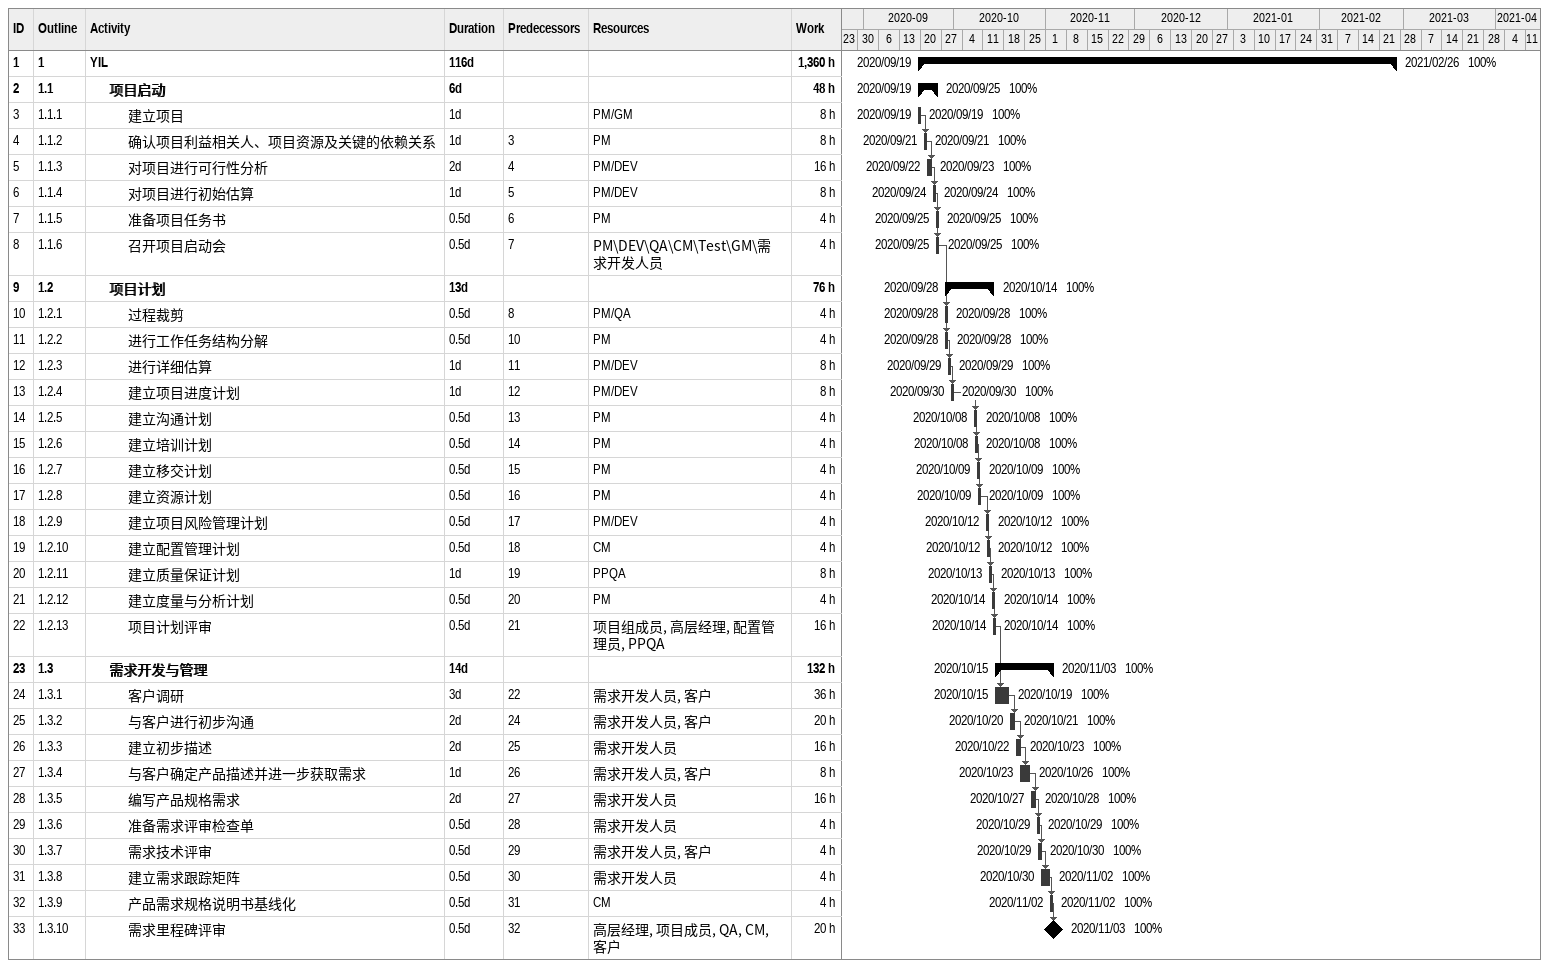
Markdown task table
| ID | WBS | Task | Duration | Start | Finish | Predecessors | Resources | % complete | Work (h) |
|---|---|---|---|---|---|---|---|---|---|
| 1 | 1 | **YIL** | 116d | 2020-09-19 | 2021-02-26 |  |  | 100 | 1360 |
| 2 | 1.1 | **项目启动** | 6d | 2020-09-19 | 2020-09-25 |  |  | 100 | 48 |
| 3 | 1.1.1 | 建立项目 | 1d | 2020-09-19 | 2020-09-19 |  | PM/GM | 100 | 8 |
| 4 | 1.1.2 | 确认项目利益相关人、项目资源及关键的依赖关系 | 1d | 2020-09-21 | 2020-09-21 | 3 | PM | 100 | 8 |
| 5 | 1.1.3 | 对项目进行可行性分析 | 2d | 2020-09-22 | 2020-09-23 | 4 | PM/DEV | 100 | 16 |
| 6 | 1.1.4 | 对项目进行初始估算 | 1d | 2020-09-24 | 2020-09-24 | 5 | PM/DEV | 100 | 8 |
| 7 | 1.1.5 | 准备项目任务书 | 0.5d | 2020-09-25 | 2020-09-25 | 6 | PM | 100 | 4 |
| 8 | 1.1.6 | 召开项目启动会 | 0.5d | 2020-09-25 | 2020-09-25 | 7 | PM\DEV\QA\CM\Test\GM\需求开发人员 | 100 | 4 |
| 9 | 1.2 | **项目计划** | 13d | 2020-09-28 | 2020-10-14 |  |  | 100 | 76 |
| 10 | 1.2.1 | 过程裁剪 | 0.5d | 2020-09-28 | 2020-09-28 | 8 | PM/QA | 100 | 4 |
| 11 | 1.2.2 | 进行工作任务结构分解 | 0.5d | 2020-09-28 | 2020-09-28 | 10 | PM | 100 | 4 |
| 12 | 1.2.3 | 进行详细估算 | 1d | 2020-09-29 | 2020-09-29 | 11 | PM/DEV | 100 | 8 |
| 13 | 1.2.4 | 建立项目进度计划 | 1d | 2020-09-30 | 2020-09-30 | 12 | PM/DEV | 100 | 8 |
| 14 | 1.2.5 | 建立沟通计划 | 0.5d | 2020-10-08 | 2020-10-08 | 13 | PM | 100 | 4 |
| 15 | 1.2.6 | 建立培训计划 | 0.5d | 2020-10-08 | 2020-10-08 | 14 | PM | 100 | 4 |
| 16 | 1.2.7 | 建立移交计划 | 0.5d | 2020-10-09 | 2020-10-09 | 15 | PM | 100 | 4 |
| 17 | 1.2.8 | 建立资源计划 | 0.5d | 2020-10-09 | 2020-10-09 | 16 | PM | 100 | 4 |
| 18 | 1.2.9 | 建立项目风险管理计划 | 0.5d | 2020-10-12 | 2020-10-12 | 17 | PM/DEV | 100 | 4 |
| 19 | 1.2.10 | 建立配置管理计划 | 0.5d | 2020-10-12 | 2020-10-12 | 18 | CM | 100 | 4 |
| 20 | 1.2.11 | 建立质量保证计划 | 1d | 2020-10-13 | 2020-10-13 | 19 | PPQA | 100 | 8 |
| 21 | 1.2.12 | 建立度量与分析计划 | 0.5d | 2020-10-14 | 2020-10-14 | 20 | PM | 100 | 4 |
| 22 | 1.2.13 | 项目计划评审 | 0.5d | 2020-10-14 | 2020-10-14 | 21 | 项目组成员, 高层经理, 配置管理员, PPQA | 100 | 16 |
| 23 | 1.3 | **需求开发与管理** | 14d | 2020-10-15 | 2020-11-03 |  |  | 100 | 132 |
| 24 | 1.3.1 | 客户调研 | 3d | 2020-10-15 | 2020-10-19 | 22 | 需求开发人员, 客户 | 100 | 36 |
| 25 | 1.3.2 | 与客户进行初步沟通 | 2d | 2020-10-20 | 2020-10-21 | 24 | 需求开发人员, 客户 | 100 | 20 |
| 26 | 1.3.3 | 建立初步描述 | 2d | 2020-10-22 | 2020-10-23 | 25 | 需求开发人员 | 100 | 16 |
| 27 | 1.3.4 | 与客户确定产品描述并进一步获取需求 | 1d | 2020-10-23 | 2020-10-26 | 26 | 需求开发人员, 客户 | 100 | 8 |
| 28 | 1.3.5 | 编写产品规格需求 | 2d | 2020-10-27 | 2020-10-28 | 27 | 需求开发人员 | 100 | 16 |
| 29 | 1.3.6 | 准备需求评审检查单 | 0.5d | 2020-10-29 | 2020-10-29 | 28 | 需求开发人员 | 100 | 4 |
| 30 | 1.3.7 | 需求技术评审 | 0.5d | 2020-10-29 | 2020-10-30 | 29 | 需求开发人员, 客户 | 100 | 4 |
| 31 | 1.3.8 | 建立需求跟踪矩阵 | 0.5d | 2020-10-30 | 2020-11-02 | 30 | 需求开发人员 | 100 | 4 |
| 32 | 1.3.9 | 产品需求规格说明书基线化 | 0.5d | 2020-11-02 | 2020-11-02 | 31 | CM | 100 | 4 |
| 33 | 1.3.10 | 需求里程碑评审 | 0.5d | 2020-11-03 | 2020-11-03 | 32 | 高层经理, 项目成员, QA, CM, 客户 | 100 | 20 |
